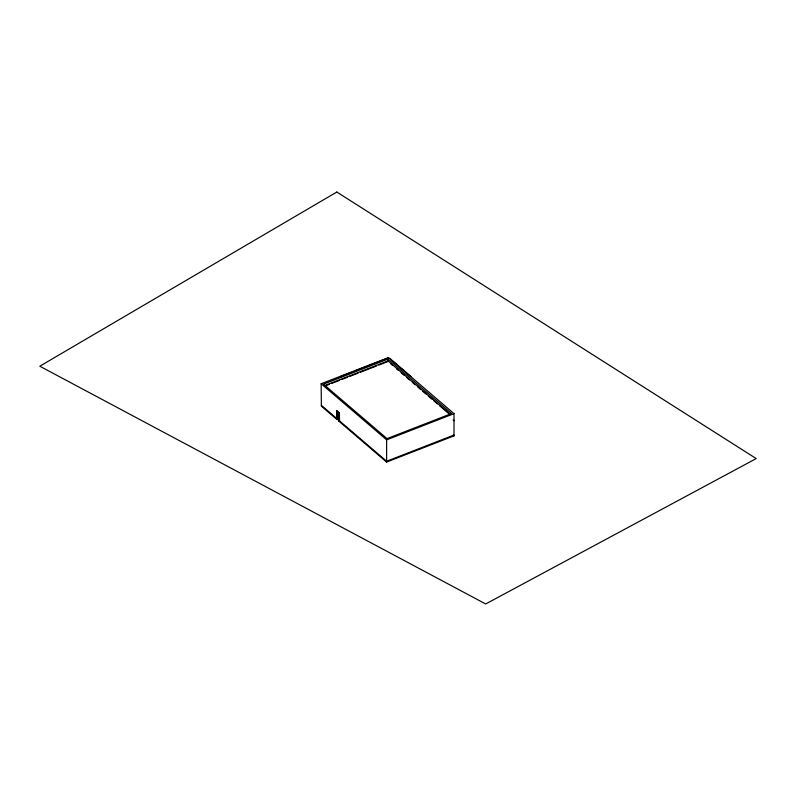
<?xml version="1.0" encoding="UTF-8"?>
<svg xmlns="http://www.w3.org/2000/svg" width="796" height="796" viewBox="0 0 796 796"><rect width="100%" height="100%" fill="white"/><g stroke="black" fill="none" stroke-linecap="round" stroke-linejoin="round"><path stroke-width="1.19" d="M338.807 416.945L339.086 417.034M336.857 410.845L336.688 419.283L321.365 406.149L321.156 383.752L388.548 357.543L454.009 413.641L454.009 435.86L386.617 462.068L338.987 421.253L338.987 413.184L336.688 411.214L338.638 412.338M351.315 372.339L340.499 376.538L341.345 377.264M356.329 370.389L387.702 358.18M388.03 359.056L323.465 384.17L387.025 438.646L451.591 413.532L388.03 359.056L388.03 360.906L450.655 414.577M324.619 385.572L388.03 360.906M325.773 385.732L329.226 384.388M331.534 383.493L339.603 380.349M341.912 379.453L347.673 377.214M349.981 376.319L358.051 373.175M360.359 372.279L376.498 366.001M378.806 365.105L388.03 361.513M321.156 383.752L386.617 439.85L454.009 413.641M454.009 435.034L386.617 461.252L339.106 420.527M339.156 421.333L339.424 413.015M389.801 358.419L410.945 376.548M390.836 363.921L392.707 365.523M396.448 368.727L398.318 370.329M401.114 372.727L403.92 375.135M406.726 377.543L409.532 379.941M412.338 382.349L415.144 384.747M417.94 387.155L420.746 389.552M422.616 391.154L426.358 394.358M428.228 395.96L431.959 399.164M433.83 400.766L437.571 403.97M439.442 405.572L448.785 413.582M453.163 420.019L454.009 420.736M453.163 435.133L454.009 435.86M339.424 412.885L339.514 421.193L336.977 419.024M336.569 410.955L339.394 413.174M321.365 405.333L336.569 418.358M336.857 419.074L336.977 410.796M339.394 421.243L339.305 413.054M336.618 419.164L336.688 411.214M386.617 439.85L386.617 462.068M336.817 192.025L39.8 366.21L485.689 603.975L756.2 458.586L336.817 192.025"/></g></svg>
